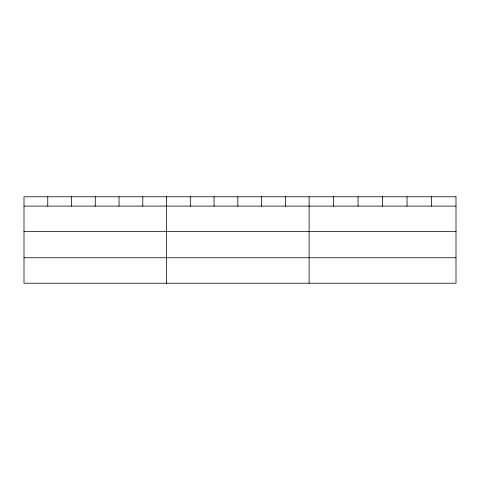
<?xml version="1.0" encoding="UTF-8"?>
<svg xmlns="http://www.w3.org/2000/svg" width="480" height="480" viewBox="0 0 480 480"><rect width="100%" height="100%" fill="white"/><g stroke="black" fill="none" stroke-linecap="round" stroke-linejoin="round"><path stroke-width="0.72" d="M24 206.1L456 206.1M24 231.552L456 231.552M24 257.766L456 257.766M431.52 196.782L431.52 206.1M407.04 196.782L407.04 206.1M382.56 196.782L382.56 206.1M358.08 196.782L358.08 206.1M333.6 196.782L333.6 206.1M309.12 196.782L309.12 283.218M285.36 196.782L285.36 206.1M261.6 196.782L261.6 206.1M237.84 196.782L237.84 206.1M214.08 196.782L214.08 206.1M190.32 196.782L190.32 206.1M166.56 196.782L166.56 283.218M142.8 196.782L142.8 206.1M119.04 196.782L119.04 206.1M95.28 196.782L95.28 206.1M71.52 196.782L71.52 206.1M47.76 196.782L47.76 206.1M456 196.782L24 196.782L24 283.218L456 283.218L456 196.782"/></g></svg>
